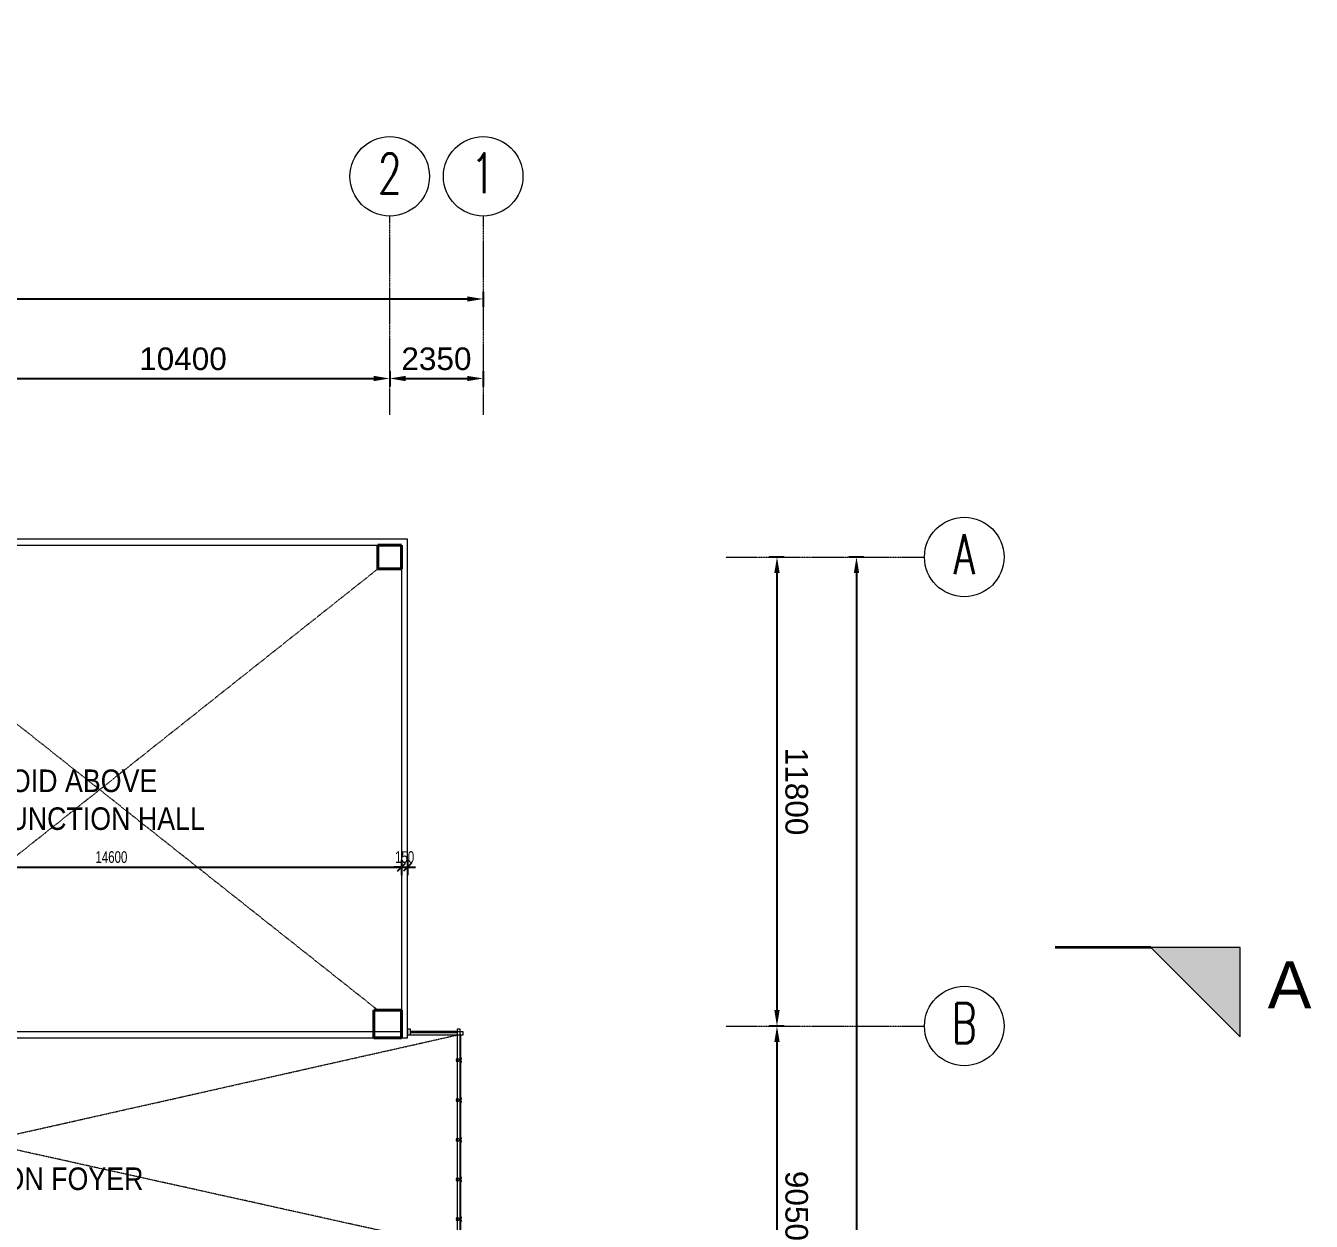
# Model space of a CAD drawing. Header units: millimetres. Extents: x 12827 to 109288, y -12264 to 68487.
# Drawn here: x 76834 to 109169, y 34995 to 65074 of the extents above; entities that cross this region are included whole.
import ezdxf

# ---------------------------------------------------------------- set-up
doc = ezdxf.new("R2010")
doc.units = ezdxf.units.MM
doc.linetypes.add('Dash dot', pattern=[21, 10, -5, 1, -5])
doc.linetypes.add('Grid Line__1_200_', pattern=[10.5, 6, -1.5, 1.5, -1.5])
for name, color, linetype, lineweight in [('A-ANNO-DIMS', 211, 'Continuous', 5), ('A-ANNO-NOTE', 131, 'Continuous', 25), ('A-DETL', 90, 'Continuous', 9), ('A-DETL-GENF', 92, 'Continuous', 20), ('A-DETL-THIN', 151, 'Continuous', 9), ('A-DETL-WIDE', 214, 'Continuous', 35), ('A-GLAZ-CURT', 52, 'Continuous', 20), ('A-GLAZ-CWMG', 51, 'Continuous', 20), ('A-WALL', 113, 'Continuous', 20), ('G-ANNO-TEXT', 231, 'Continuous', 5), ('S-COLS', 52, 'Continuous', 20), ('S-GRID', 1, 'Continuous', 5), ('S-GRID-IDEN', 1, 'Continuous', 25)]:
    doc.layers.add(name, color=color, linetype=linetype, lineweight=lineweight)
doc.styles.add('Arial_1', font='arial.ttf', dxfattribs={"width": 0.7, "height": 295.05988})
doc.styles.add('Arial_3', font='arial.ttf', dxfattribs={"height": 1180.239521})
doc.styles.add('RomanS', font='romans__.ttf', dxfattribs={"width": 0.7, "height": 1003.164557})
doc.styles.add('Swis721 BT_1', font='swiss.ttf', dxfattribs={"width": 0.85, "height": 567.642527})
doc.styles.add('Swis721 BT_3', font='swiss.ttf', dxfattribs={"height": 567.642527})
doc.dimstyles.new('DLN_3mm', dxfattribs={"dimscale": 304.8, "dimtxt": 600, "dimasz": 1.312336, "dimexe": 0.656168, "dimexo": 0.0625, "dimgap": 0.656168, "dimtad": 1, "dimdec": 0, "dimzin": 0, "dimdsep": 46, "dimtxsty": 'Swis721 BT_3', "dimsah": 1, "dimcen": 0.09, "dimadec": 0, "dimazin": 0, "dimtfac": 1, "dimtdec": 4, "dimtix": 1, "dimtmove": 0, "dimatfit": 3, "dimfxl": 0.656168, "dimfxlon": 1, "dimtvp": 1, "dimtolj": 1, "dimtzin": 0, "dimarcsym": 2})
doc.dimstyles.new('Linear_-_1_5mm_Arial', dxfattribs={"dimscale": 304.8, "dimtxt": 300, "dimasz": 0.656168, "dimexe": 0.656168, "dimexo": 0.0625, "dimgap": 0.328084, "dimtad": 1, "dimdec": 0, "dimzin": 0, "dimdsep": 46, "dimtxsty": 'Arial_1', "dimblk1": 'OBLIQUE', "dimblk2": 'OBLIQUE', "dimsah": 1, "dimcen": 0.09, "dimadec": 0, "dimazin": 0, "dimtfac": 1, "dimtdec": 4, "dimtix": 1, "dimtmove": 0, "dimatfit": 3, "dimfxl": 0.656168, "dimfxlon": 1, "dimtvp": 1, "dimtolj": 1, "dimtzin": 0, "dimarcsym": 2})

# ---------------------------------------------------------------- blocks, each defined once
blk = doc.blocks.new('System Panel - _DLN__12_12mm laminated clear glass-12670550-Copy of 2_F')
at = {"layer": 'A-GLAZ-CURT', "lineweight": 15}
for p, q in [((294, 13), (-294, 13)), ((-294, 13), (-294, -13)), ((294, -13), (294, 13)), ((-294, -13), (294, -13))]:
    blk.add_line(p, q, dxfattribs=at)
blk = doc.blocks.new('System Panel - _DLN__12_12mm laminated clear glass-10030460-Copy of 2_F')
at = {"layer": 'A-GLAZ-CURT', "lineweight": 15}
for p, q in [((450, 12.5), (-450, 12.5)), ((-450, 12.5), (-450, -12.5)), ((450, -12.5), (450, 12.5)), ((-450, -12.5), (450, -12.5))]:
    blk.add_line(p, q, dxfattribs=at)
blk = doc.blocks.new('Rectangular Mullion - DLN_75 x 150mm _WD_-STUR_ OPENING-6630254-Copy of 2_F')
at = {"layer": 'A-GLAZ-CWMG', "lineweight": 15}
for p, q in [((-75, 75), (0, 75)), ((-75, -75), (-75, 75)), ((0, 75), (0, -75)), ((0, -75), (-75, -75))]:
    blk.add_line(p, q, dxfattribs=at)
blk = doc.blocks.new('Rectangular Mullion - DLN_FRAME-10030473-Copy of 2_F')
at = {"layer": 'A-GLAZ-CWMG', "lineweight": 15}
for p, q in [((-50, 0), (-50, 30)), ((-50, 30), (-25, 30)), ((-5, 0), (-50, 0)), ((-25, 30), (-25, 15)), ((-25, 15), (25, 15)), ((-5, -27), (-5, 0)), ((50, 0), (5, 0)), ((5, 0), (5, -27)), ((25, 15), (25, 30)), ((25, 30), (50, 30)), ((50, 30), (50, 0)), ((-25, -100), (-25, -27)), ((-25, -27), (-5, -27)), ((-10, -100), (-25, -100)), ((-10, -80), (-10, -100)), ((10, -80), (-10, -80)), ((5, -27), (25, -27)), ((10, -100), (10, -80)), ((25, -100), (10, -100)), ((25, -27), (25, -100))]:
    blk.add_line(p, q, dxfattribs=at)
blk = doc.blocks.new('Rectangular Mullion - DLN_FRAME-6804249-Copy of 2_F')
at = {"layer": 'A-GLAZ-CWMG', "lineweight": 15}
for p, q in [((-50, 0), (-50, 30)), ((-50, 30), (-25, 30)), ((-5, 0), (-50, 0)), ((-25, 30), (-25, 15)), ((-25, 15), (25, 15)), ((-5, -27), (-5, 0)), ((50, 0), (5, 0)), ((5, 0), (5, -27)), ((25, 15), (25, 30)), ((25, 30), (50, 30)), ((50, 30), (50, 0)), ((-25, -100), (-25, -27)), ((-25, -27), (-5, -27)), ((-10, -100), (-25, -100)), ((-10, -80), (-10, -100)), ((10, -80), (-10, -80)), ((5, -27), (25, -27)), ((10, -100), (10, -80)), ((25, -100), (10, -100)), ((25, -27), (25, -100))]:
    blk.add_line(p, q, dxfattribs=at)
blk = doc.blocks.new('System Panel - _DLN__12_12mm laminated clear glass-6804566-Copy of 2_F')
at = {"layer": 'A-GLAZ-CURT', "lineweight": 15}
for p, q in [((587.5, 12.5), (-587.5, 12.5)), ((-587.5, 12.5), (-587.5, -12.5)), ((587.5, -12.5), (587.5, 12.5)), ((-587.5, -12.5), (587.5, -12.5))]:
    blk.add_line(p, q, dxfattribs=at)
blk = doc.blocks.new('Rectangular Mullion - DLN_75 x 150mm _WD_-STUR_ OPENING-13311434-Copy of 2_F')
at = {"layer": 'A-GLAZ-CWMG', "lineweight": 15}
for p, q in [((-75, 75), (0, 75)), ((-75, -75), (-75, 75)), ((0, 75), (0, -75)), ((0, -75), (-75, -75))]:
    blk.add_line(p, q, dxfattribs=at)
blk = doc.blocks.new('Rectangular Mullion - DLN_75 x 150mm _WD_-STUR_ OPENING-6631008-Copy of 2_F')
at = {"layer": 'A-GLAZ-CWMG', "lineweight": 15}
for p, q in [((0, 75), (-75, 75)), ((-75, 75), (-75, -75)), ((0, -75), (0, 75)), ((-75, -75), (0, -75))]:
    blk.add_line(p, q, dxfattribs=at)
blk = doc.blocks.new('Grid - Bubble - 10mm-1724413-Copy of 2_F')
at = {"layer": 'A-ANNO-NOTE', "lineweight": 5}
blk.add_circle((0, 0), 5, dxfattribs=at)
blk = doc.blocks.new('DIMBLOCK10-Copy of 2_F')
at = {"layer": 'A-ANNO-DIMS', "color": 0, "lineweight": -2, "transparency": 16777216}
for p, q in [((75589, 56380), (75589, 55999)), ((85989, 56380), (85989, 55999)), ((75989, 56199), (85589, 56199))]:
    blk.add_line(p, q, dxfattribs=at)
at = {"layer": 'A-ANNO-DIMS', "color": 0, "transparency": 16777216}
for points in [[(75989, 56265), (75989, 56132), (75589, 56199)], [(85589, 56265), (85589, 56132), (85989, 56199)]]:
    blk.add_solid(points, dxfattribs=at)
at = {"layer": 'Defpoints', "color": 0, "transparency": 16777216}
for p in [(75589, 56399), (85989, 56399), (85989, 56199)]:
    blk.add_point(p, dxfattribs=at)
at = {"layer": 'A-ANNO-DIMS', "color": 0, "transparency": 16777216, "insert": (80789, 56691), "char_height": 567.6, "width": 2628.57, "attachment_point": 5, "style": 'Swis721 BT_3'}
blk.add_mtext('\\A1;10400', dxfattribs=at)
blk = doc.blocks.new('DIMBLOCK11-Copy of 2_F')
at = {"layer": 'A-ANNO-DIMS', "color": 0, "lineweight": -2, "transparency": 16777216}
for p, q in [((85989, 56380), (85989, 55999)), ((88339, 56380), (88339, 55999)), ((86389, 56199), (87939, 56199))]:
    blk.add_line(p, q, dxfattribs=at)
at = {"layer": 'A-ANNO-DIMS', "color": 0, "transparency": 16777216}
for points in [[(86389, 56265), (86389, 56132), (85989, 56199)], [(87939, 56265), (87939, 56132), (88339, 56199)]]:
    blk.add_solid(points, dxfattribs=at)
at = {"layer": 'Defpoints', "color": 0, "transparency": 16777216}
for p in [(85989, 56399), (88339, 56399), (88339, 56199)]:
    blk.add_point(p, dxfattribs=at)
at = {"layer": 'A-ANNO-DIMS', "color": 0, "transparency": 16777216, "insert": (87164, 56691), "char_height": 567.6, "width": 2102.86, "attachment_point": 5, "style": 'Swis721 BT_3'}
blk.add_mtext('\\A1;2350', dxfattribs=at)
blk = doc.blocks.new('DIMBLOCK12-Copy of 2_F')
at = {"layer": 'A-ANNO-DIMS', "color": 0, "lineweight": -2, "transparency": 16777216}
for p, q in [((40339, 58380), (40339, 57999)), ((88339, 58380), (88339, 57999)), ((40739, 58199), (87939, 58199))]:
    blk.add_line(p, q, dxfattribs=at)
at = {"layer": 'A-ANNO-DIMS', "color": 0, "transparency": 16777216}
for points in [[(40739, 58265), (40739, 58132), (40339, 58199)], [(87939, 58265), (87939, 58132), (88339, 58199)]]:
    blk.add_solid(points, dxfattribs=at)
at = {"layer": 'Defpoints', "color": 0, "transparency": 16777216}
for p in [(40339, 58399), (88339, 58399), (88339, 58199)]:
    blk.add_point(p, dxfattribs=at)
at = {"layer": 'A-ANNO-DIMS', "color": 0, "transparency": 16777216, "insert": (64339, 58691), "char_height": 567.6, "width": 2628.57, "attachment_point": 5, "style": 'Swis721 BT_3'}
blk.add_mtext('\\A1;48000', dxfattribs=at)
blk = doc.blocks.new('_Oblique')
at = {"color": 0, "linetype": 'ByBlock', "lineweight": -2}
blk.add_line((-0.5, -0.5), (0.5, 0.5), dxfattribs=at)
blk = doc.blocks.new('DIMBLOCK28-Copy of 2_F')
at = {"layer": 'A-ANNO-DIMS', "color": 0, "lineweight": -2, "transparency": 16777216}
for p, q in [((71689, 44087), (71689, 43706)), ((86289, 44087), (86289, 43706)), ((71689, 43906), (86289, 43906))]:
    blk.add_line(p, q, dxfattribs=at)
at = {"layer": 'Defpoints', "color": 0, "transparency": 16777216}
for p in [(71689, 44106), (86289, 44106), (86289, 43906)]:
    blk.add_point(p, dxfattribs=at)
at = {"layer": 'A-ANNO-DIMS', "color": 0, "lineweight": -2, "transparency": 16777216, "xscale": 200, "yscale": 200, "zscale": 200, "rotation": 180}
blk.add_blockref('_Oblique', (71689, 43906), dxfattribs=at)
at = {"layer": 'A-ANNO-DIMS', "color": 0, "lineweight": -2, "transparency": 16777216, "xscale": 200, "yscale": 200, "zscale": 200}
blk.add_blockref('_Oblique', (86289, 43906), dxfattribs=at)
at = {"layer": 'A-ANNO-DIMS', "color": 0, "transparency": 16777216, "insert": (78989, 44157), "char_height": 295.1, "width": 941.54, "attachment_point": 5, "style": 'Arial_1'}
blk.add_mtext('\\A1;14600', dxfattribs=at)
blk = doc.blocks.new('DIMBLOCK29-Copy of 2_F')
at = {"layer": 'A-ANNO-DIMS', "color": 0, "lineweight": -2, "transparency": 16777216}
for p, q in [((86289, 44087), (86289, 43706)), ((86439, 44087), (86439, 43706)), ((86289, 43906), (86089, 43906)), ((86289, 43906), (86439, 43906)), ((86439, 43906), (86639, 43906))]:
    blk.add_line(p, q, dxfattribs=at)
at = {"layer": 'Defpoints', "color": 0, "transparency": 16777216}
for p in [(86289, 44106), (86439, 44106), (86439, 43906)]:
    blk.add_point(p, dxfattribs=at)
at = {"layer": 'A-ANNO-DIMS', "color": 0, "lineweight": -2, "transparency": 16777216, "xscale": 200, "yscale": 200, "zscale": 200}
blk.add_blockref('_Oblique', (86289, 43906), dxfattribs=at)
at = {"layer": 'A-ANNO-DIMS', "color": 0, "lineweight": -2, "transparency": 16777216, "xscale": 200, "yscale": 200, "zscale": 200, "rotation": 180}
blk.add_blockref('_Oblique', (86439, 43906), dxfattribs=at)
at = {"layer": 'A-ANNO-DIMS', "color": 0, "transparency": 16777216, "insert": (86364, 44157), "char_height": 295.1, "width": 564.92, "attachment_point": 5, "style": 'Arial_1'}
blk.add_mtext('\\A1;150', dxfattribs=at)
blk = doc.blocks.new('DIMBLOCK122-Copy of 2_F')
at = {"layer": 'A-ANNO-DIMS', "color": 0, "lineweight": -2, "transparency": 16777216}
for p, q in [((95911, 51707), (95530, 51707)), ((95730, 51307), (95730, 40307)), ((95911, 39907), (95530, 39907))]:
    blk.add_line(p, q, dxfattribs=at)
at = {"layer": 'A-ANNO-DIMS', "color": 0, "transparency": 16777216}
for points in [[(95663, 51307), (95797, 51307), (95730, 51707)], [(95663, 40307), (95797, 40307), (95730, 39907)]]:
    blk.add_solid(points, dxfattribs=at)
at = {"layer": 'Defpoints', "color": 0, "transparency": 16777216}
for p in [(95930, 51707), (95730, 39907), (95930, 39907)]:
    blk.add_point(p, dxfattribs=at)
at = {"layer": 'A-ANNO-DIMS', "color": 0, "transparency": 16777216, "insert": (96222, 45807), "char_height": 567.6, "width": 2628.57, "attachment_point": 5, "rotation": 270, "style": 'Swis721 BT_3'}
blk.add_mtext('\\A1;11800', dxfattribs=at)
blk = doc.blocks.new('DIMBLOCK123-Copy of 2_F')
at = {"layer": 'A-ANNO-DIMS', "color": 0, "lineweight": -2, "transparency": 16777216}
for p, q in [((95911, 39907), (95530, 39907)), ((95730, 39507), (95730, 31257)), ((95911, 30857), (95530, 30857))]:
    blk.add_line(p, q, dxfattribs=at)
at = {"layer": 'A-ANNO-DIMS', "color": 0, "transparency": 16777216}
for points in [[(95663, 39507), (95797, 39507), (95730, 39907)], [(95663, 31257), (95797, 31257), (95730, 30857)]]:
    blk.add_solid(points, dxfattribs=at)
at = {"layer": 'Defpoints', "color": 0, "transparency": 16777216}
for p in [(95930, 39907), (95730, 30857), (95930, 30857)]:
    blk.add_point(p, dxfattribs=at)
at = {"layer": 'A-ANNO-DIMS', "color": 0, "transparency": 16777216, "insert": (96222, 35382), "char_height": 567.6, "width": 2102.86, "attachment_point": 5, "rotation": 270, "style": 'Swis721 BT_3'}
blk.add_mtext('\\A1;9050', dxfattribs=at)
blk = doc.blocks.new('DIMBLOCK128-Copy of 2_F')
at = {"layer": 'A-ANNO-DIMS', "color": 0, "lineweight": -2, "transparency": 16777216}
for p, q in [((97911, 51707), (97530, 51707)), ((97730, 51307), (97730, 9007)), ((97911, 8607), (97530, 8607))]:
    blk.add_line(p, q, dxfattribs=at)
at = {"layer": 'A-ANNO-DIMS', "color": 0, "transparency": 16777216}
for points in [[(97663, 51307), (97797, 51307), (97730, 51707)], [(97663, 9007), (97797, 9007), (97730, 8607)]]:
    blk.add_solid(points, dxfattribs=at)
at = {"layer": 'Defpoints', "color": 0, "transparency": 16777216}
for p in [(97930, 51707), (97730, 8607), (97930, 8607)]:
    blk.add_point(p, dxfattribs=at)
at = {"layer": 'A-ANNO-DIMS', "color": 0, "transparency": 16777216, "insert": (98222, 30157), "char_height": 567.6, "width": 2628.57, "attachment_point": 5, "rotation": 270, "style": 'Swis721 BT_3'}
blk.add_mtext('\\A1;43100', dxfattribs=at)

msp = doc.modelspace()

# ---------------------------------------------------------------- hatches: boundary and pattern name
at = {"layer": 'A-DETL-GENF'}
h = msp.add_hatch(color=7, dxfattribs=at)
h.paths.add_polyline_path([(63966.38843, -412.51454), (61723.03825, 1830.83565), (61723.03825, -412.51454)], flags=0)
h.paths.add_polyline_path([(107376.52498, 12764.60871), (107376.52498, 15007.95889), (105133.1748, 15007.95889)], flags=0)
h.paths.add_polyline_path([(30598.67099, 12764.60871), (32842.02118, 15007.95889), (30598.67099, 15007.95889)], flags=0)
h.paths.add_polyline_path([(107376.52498, 39639.13527), (107376.52498, 41882.48546), (105133.1748, 41882.48546)], flags=0)
h.paths.add_polyline_path([(30598.67099, 39639.13527), (32842.02118, 41882.48546), (30598.67099, 41882.48546)], flags=0)
h.paths.add_polyline_path([(61723.03825, 62831.04325), (63966.38843, 65074.39344), (61723.03825, 65074.39344)], flags=0)

# ---------------------------------------------------------------- linework, layer by layer
at = {"layer": 'A-DETL', "linetype": 'Dash dot'}
for p, q in [((85689.29296, 40307.48548), (71689.29296, 51407.48546)), ((85689.29296, 51407.48546), (71773.42024, 40357.48546)), ((63889.29296, 34332.48546), (87689.29296, 39682.48548)), ((87689.29296, 34332.48546), (63889.29296, 39607.48546))]:
    msp.add_line(p, q, dxfattribs=at)
at = {"layer": 'A-DETL-THIN'}
for p, q in [((107376.52498, 41882.48546), (105133.1748, 41882.48546)), ((105133.1748, 41882.48546), (107376.52498, 39639.13527)), ((107376.52498, 39639.13527), (107376.52498, 41882.48546)), ((86439.29296, 39682.48548), (87689.29296, 39682.48548)), ((87689.29296, 39682.48548), (87689.29296, 34107.48546))]:
    msp.add_line(p, q, dxfattribs=at)
at = {"layer": 'A-DETL-WIDE'}
msp.add_line((105133.1748, 41882.48546), (102727.52837, 41882.48546), dxfattribs=at)
at = {"layer": 'A-WALL'}
for p, q in [((86439.29296, 52157.48546), (63139.29296, 52157.48546)), ((86439.29296, 39607.48546), (86439.29296, 52157.48546)), ((63289.29296, 52007.48546), (86289.29296, 52007.48546)), ((86289.29296, 52007.48546), (86289.29296, 39757.48548)), ((86289.29296, 39757.48548), (71689.29296, 39757.48548)), ((71689.29296, 39607.48548), (86289.29296, 39607.48548)), ((86289.29296, 39607.48546), (86439.29296, 39607.48546))]:
    msp.add_line(p, q, dxfattribs=at)
at = {"layer": 'S-COLS', "color": 250, "lineweight": 40}
for p, q in [((86289.29296, 52007.48546), (85689.29296, 52007.48546)), ((85689.29296, 52007.48546), (85689.29296, 51407.48546)), ((86289.29296, 51407.48546), (86289.29296, 52007.48546)), ((85689.29296, 51407.48546), (86289.29296, 51407.48546)), ((86289.29296, 40307.48546), (85589.29296, 40307.48546)), ((85589.29296, 40307.48546), (85589.29296, 39607.48546)), ((86289.29296, 39607.48546), (86289.29296, 40307.48546)), ((85589.29296, 39607.48546), (86289.29296, 39607.48546))]:
    msp.add_line(p, q, dxfattribs=at)
at = {"layer": 'S-GRID', "linetype": 'Grid Line__1_200_'}
for p, q in [((85989.29296, 55284.30928), (85989.29296, 60284.30928)), ((88339.29296, 60284.30928), (88339.29296, 55284.30928)), ((94440.95058, 51707.48546), (99440.95058, 51707.48546)), ((94440.95058, 39907.48546), (99440.95058, 39907.48546))]:
    msp.add_line(p, q, dxfattribs=at)

# ---------------------------------------------------------------- block references
at = {"layer": 'A-GLAZ-CURT', "lineweight": 15}
msp.add_blockref('System Panel - _DLN__12_12mm laminated clear glass-6804566-Copy of 2_F', (87101.79296, 39757.48546), dxfattribs=at)
at = {"layer": 'A-GLAZ-CURT', "lineweight": 15, "rotation": 90}
for name, p in [('System Panel - _DLN__12_12mm laminated clear glass-12670550-Copy of 2_F', (87764.29296, 39388.73546)), ('System Panel - _DLN__12_12mm laminated clear glass-10030460-Copy of 2_F', (87764.29296, 38544.98546)), ('System Panel - _DLN__12_12mm laminated clear glass-10030460-Copy of 2_F', (87764.29296, 37544.98546)), ('System Panel - _DLN__12_12mm laminated clear glass-10030460-Copy of 2_F', (87764.29296, 36544.98546)), ('System Panel - _DLN__12_12mm laminated clear glass-10030460-Copy of 2_F', (87764.29296, 35544.98546)), ('System Panel - _DLN__12_12mm laminated clear glass-12670550-Copy of 2_F', (87764.29296, 34701.23546))]:
    msp.add_blockref(name, p, dxfattribs=at)
at = {"layer": 'A-GLAZ-CWMG', "lineweight": 15, "rotation": 180}
msp.add_blockref('Rectangular Mullion - DLN_75 x 150mm _WD_-STUR_ OPENING-6631008-Copy of 2_F', (86439.29296, 39757.48546), dxfattribs=at)
at = {"layer": 'A-GLAZ-CWMG', "lineweight": 15, "extrusion": (0, 0, -1)}
for name, p, rotation in [('Rectangular Mullion - DLN_75 x 150mm _WD_-STUR_ OPENING-13311434-Copy of 2_F', (-87764.29296, 39757.48546), 180), ('Rectangular Mullion - DLN_75 x 150mm _WD_-STUR_ OPENING-6630254-Copy of 2_F', (-87764.29296, 39757.48546), 90.00000000000001), ('Rectangular Mullion - DLN_FRAME-10030473-Copy of 2_F', (-87764.29296, 39044.98546), 90), ('Rectangular Mullion - DLN_FRAME-6804249-Copy of 2_F', (-87764.29296, 38044.98546), 90), ('Rectangular Mullion - DLN_FRAME-10030473-Copy of 2_F', (-87764.29296, 37044.98546), 90), ('Rectangular Mullion - DLN_FRAME-6804249-Copy of 2_F', (-87764.29296, 36044.98546), 90), ('Rectangular Mullion - DLN_FRAME-10030473-Copy of 2_F', (-87764.29296, 35044.98546), 90)]:
    msp.add_blockref(name, p, dxfattribs=dict(at, rotation=rotation))
at = {"layer": 'S-GRID-IDEN', "lineweight": 5, "xscale": 199.9999999999999, "yscale": 199.9999999999999, "zscale": 199.9999999999999}
msp.add_blockref('Grid - Bubble - 10mm-1724413-Copy of 2_F', (85989.29296, 61284.30928), dxfattribs=at)
for p, rotation in [((88339.29296, 61284.30928), 180), ((100440.95058, 51707.48546), 269.9999999999997), ((100440.95058, 39907.48546), 269.9999999999997)]:
    msp.add_blockref('Grid - Bubble - 10mm-1724413-Copy of 2_F', p, dxfattribs=dict(at, rotation=rotation))

# ---------------------------------------------------------------- texts
at = {"layer": 'G-ANNO-TEXT', "color": 7, "attachment_point": 1}
for s, insert, char_height, width, line_spacing_factor, style in [('VOID ABOVE\\PFUNCTION HALL\\P', (75986.45834, 46361.71615), 567.642527, 6256.8, 1.00667, 'Swis721 BT_1'), ('\\fArial|b0|i0|c134|p34|;A', (108072.92609, 41534.20871), 1180.239521, 1310.4, 0.938532, 'Arial_3'), ('VOID ABOVE\\PPRE-FUNCTION FOYER', (72194.40009, 37301.88957), 567.642527, 8748, 1.00667, 'Swis721 BT_1')]:
    msp.add_mtext(s, dxfattribs=dict(at, insert=insert, char_height=char_height, width=width, line_spacing_factor=line_spacing_factor, style=style))
at = {"layer": 'S-GRID-IDEN', "lineweight": 5, "char_height": 1003.164557, "attachment_point": 2, "line_spacing_factor": 0.964689, "style": 'RomanS'}
for s, insert, width in [('\\fRomanS|b0|i0|c134|p2|;\\W.7;2', (85991.97851, 61859.21041), 792), ('\\fRomanS|b0|i0|c134|p2|;\\W.7;1', (88336.60742, 61860.89855), 792), ('\\fRomanS|b0|i0|c134|p2|;\\W.7;A', (100440.10651, 52280.54511), 708), ('\\fRomanS|b0|i0|c134|p2|;\\W.7;B', (100440.10651, 40480.54511), 984)]:
    msp.add_mtext(s, dxfattribs=dict(at, insert=insert, width=width))

# ---------------------------------------------------------------- dimensions: what is measured, and where the dimension line sits
at = {"layer": 'A-ANNO-DIMS'}
for base, p1, p2, dimstyle, override, picture, middle in [((88339.29296, 58198.82358), (40339.29296, 58398.82358), (88339.29296, 58398.82358), 'DLN_3mm', {"dimpost": '<>', "dimfxl": 48000.000004}, 'DIMBLOCK12-Copy of 2_F', (64339.29296, 58690.54482)), ((85989.29296, 56198.82358), (75589.29296, 56398.82358), (85989.29296, 56398.82358), 'DLN_3mm', {"dimpost": '<>', "dimfxl": 10400}, 'DIMBLOCK10-Copy of 2_F', (80789.29296, 56690.54482)), ((88339.29296, 56198.82358), (85989.29296, 56398.82358), (88339.29296, 56398.82358), 'DLN_3mm', {"dimpost": '<>', "dimfxl": 2350.000001}, 'DIMBLOCK11-Copy of 2_F', (87164.29296, 56690.54482)), ((86289.29296, 43906.04987), (71689.29296, 44106.04987), (86289.29296, 44106.04987), 'Linear_-_1_5mm_Arial', {"dimpost": '<>', "dimfxl": 14600}, 'DIMBLOCK28-Copy of 2_F', (78989.29296, 44156.69947)), ((86439.29296, 43906.04987), (86289.29296, 44106.04987), (86439.29296, 44106.04987), 'Linear_-_1_5mm_Arial', {"dimpost": '<>', "dimfxl": 150}, 'DIMBLOCK29-Copy of 2_F', (86364.29296, 44156.69947))]:
    dim = msp.add_linear_dim(base=base, p1=p1, p2=p2, dimstyle=dimstyle, override=override, dxfattribs=at)
    dim.commit()
    dim.dimension.update_dxf_attribs({"geometry": picture, "text_midpoint": middle})
for base, p1, p2, override, picture, middle in [((95730.09707, 39907.48546), (95930.09707, 51707.48546), (95930.09707, 39907.48546), {"dimtad": 4, "dimpost": '<>', "dimfxl": 11800}, 'DIMBLOCK122-Copy of 2_F', (96221.81832, 45807.48546)), ((97730.09707, 8607.48546), (97930.09707, 51707.48546), (97930.09707, 8607.48546), {"dimtad": 4, "dimpost": '<>', "dimfxl": 43100}, 'DIMBLOCK128-Copy of 2_F', (98221.81832, 30157.48546)), ((95730.09707, 30857.48546), (95930.09707, 39907.48546), (95930.09707, 30857.48546), {"dimtad": 4, "dimpost": '<>', "dimfxl": 9050}, 'DIMBLOCK123-Copy of 2_F', (96221.81832, 35382.48546))]:
    dim = msp.add_linear_dim(base=base, p1=p1, p2=p2, angle=90, dimstyle='DLN_3mm', override=override, dxfattribs=at)
    dim.commit()
    dim.dimension.update_dxf_attribs({"geometry": picture, "text_midpoint": middle})

doc.saveas('drawing.dxf')
